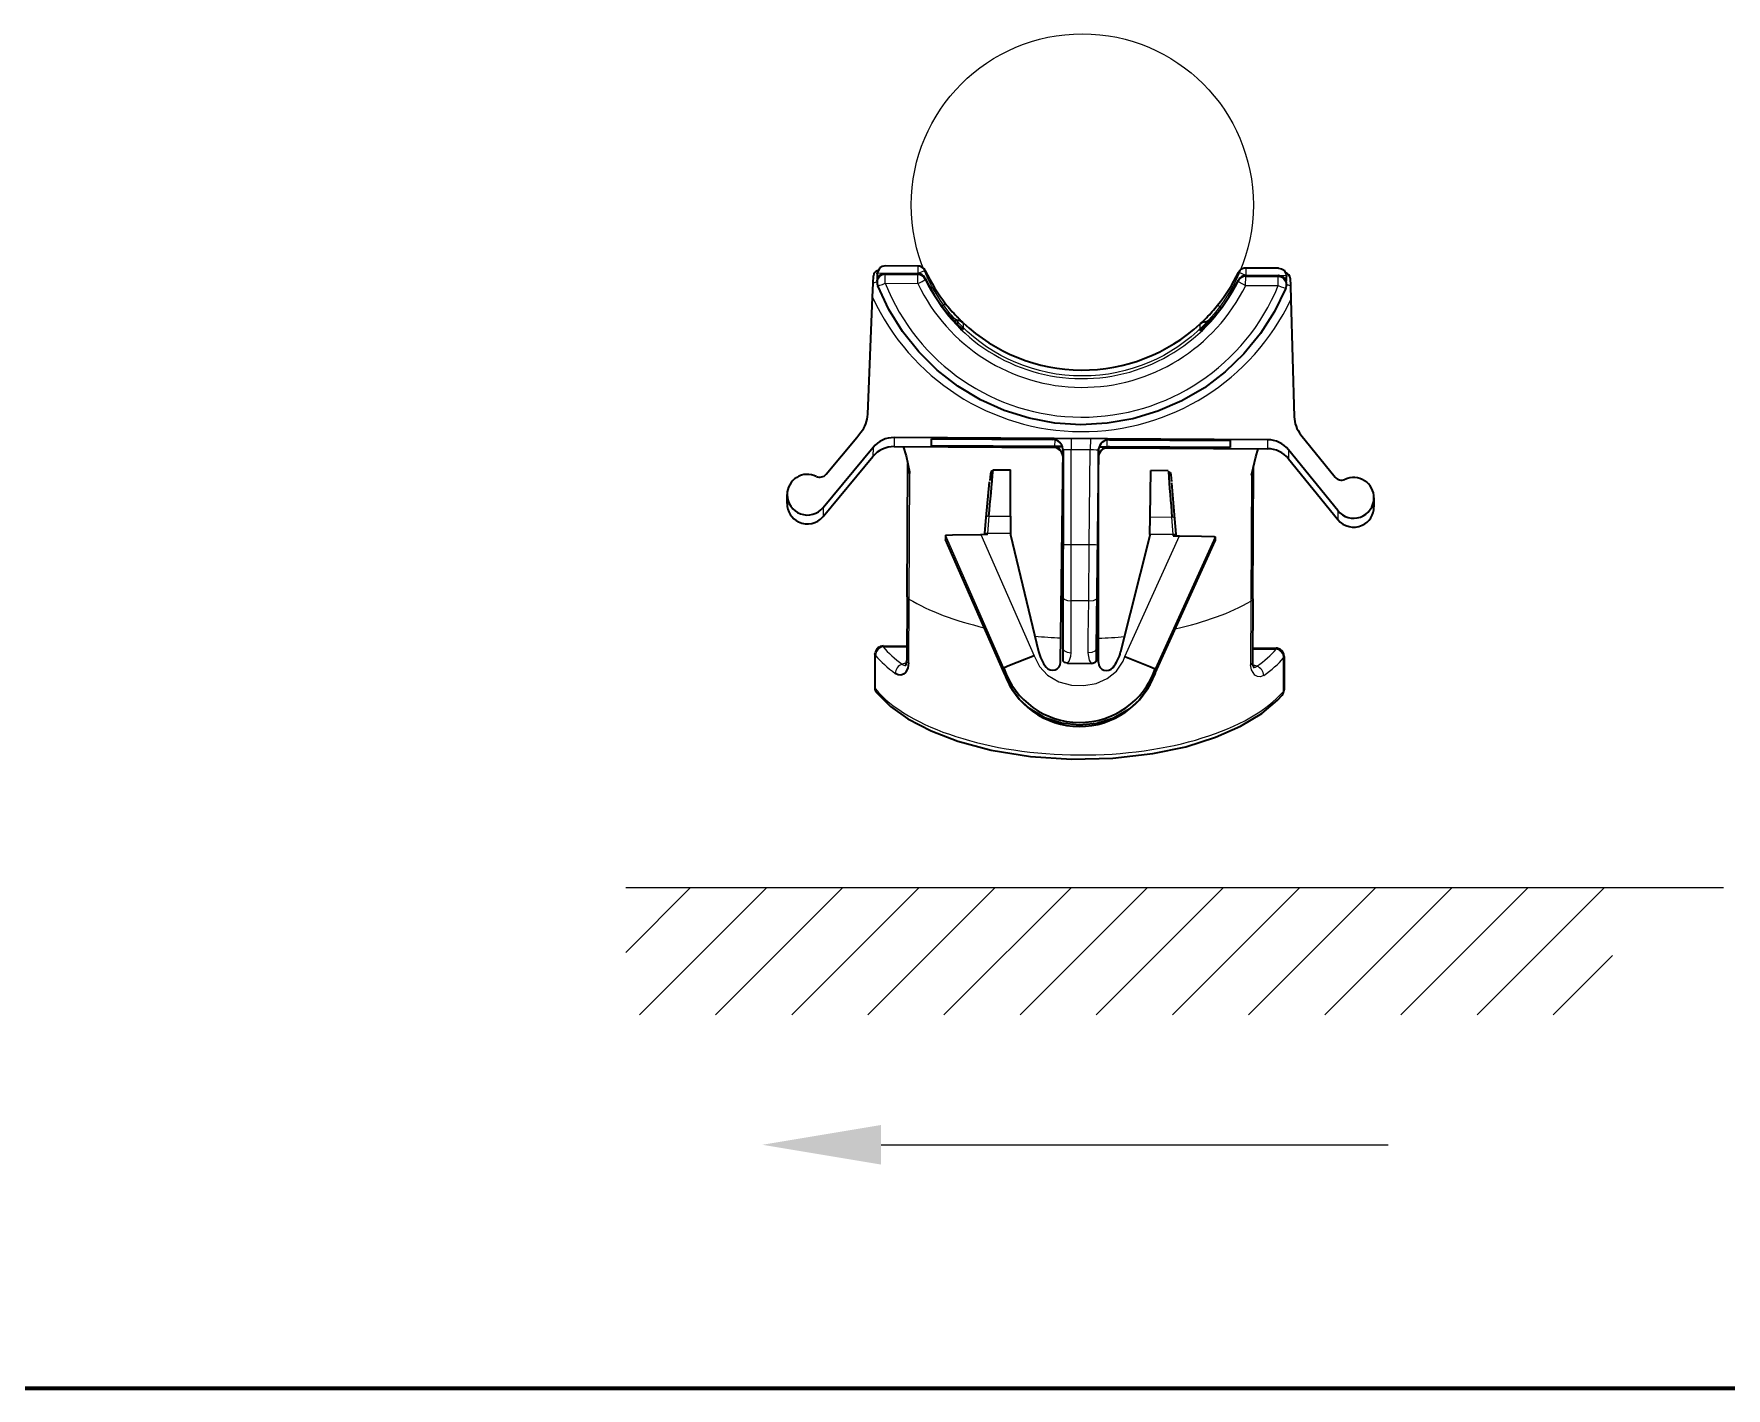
# Model space of a CAD drawing. Header units: inches. Extents: x 47316 to 59086, y 3141 to 11743.
# Drawn here: x 51844.09 to 51893.98, y 5638.03 to 5677.95 of the extents above; entities that cross this region are included whole.
import ezdxf

# ---------------------------------------------------------------- set-up
doc = ezdxf.new("R2010")
doc.units = ezdxf.units.IN
doc.header["$MEASUREMENT"] = 0

msp = doc.modelspace()

# ---------------------------------------------------------------- linework, layer by layer
at = {"color": 0, "lineweight": 35, "ltscale": 0.006971}
for p, q in [((51868.831, 5670.599), (51868.84, 5670.822)), ((51881.125, 5670.75), (51881.131, 5670.527))]:
    msp.add_line(p, q, dxfattribs=at)
at = {"color": 0, "lineweight": 35}
for p, q in [((51868.949, 5670.671), (51868.968, 5670.76)), ((51868.957, 5670.931), (51868.951, 5670.894)), ((51869.024, 5671.051), (51868.957, 5670.931)), ((51868.968, 5670.76), (51869.018, 5670.831)), ((51869.018, 5670.831), (51869.093, 5670.875)), ((51869.1, 5671.096), (51869.024, 5671.051)), ((51869.093, 5670.875), (51869.183, 5670.892)), ((51869.192, 5671.112), (51869.1, 5671.096)), ((51880.777, 5671.045), (51880.868, 5671.028)), ((51880.873, 5670.807), (51880.783, 5670.825)), ((51880.868, 5671.028), (51880.944, 5670.982)), ((51880.947, 5670.761), (51880.873, 5670.807)), ((51880.944, 5670.982), (51881.01, 5670.861)), ((51880.996, 5670.691), (51880.947, 5670.761)), ((51881.01, 5670.861), (51881.015, 5670.824)), ((51869.29, 5669.831), (51868.965, 5670.528)), ((51880.996, 5670.459), (51880.664, 5669.765)), ((51881.014, 5670.601), (51880.996, 5670.691)), ((51869.695, 5669.177), (51869.29, 5669.831)), ((51880.664, 5669.765), (51880.251, 5669.116)), ((51870.175, 5668.575), (51869.695, 5669.177)), ((51880.251, 5669.116), (51879.764, 5668.52)), ((51870.723, 5668.035), (51870.175, 5668.575)), ((51879.764, 5668.52), (51879.21, 5667.985)), ((51871.332, 5667.563), (51870.723, 5668.035)), ((51879.21, 5667.985), (51878.596, 5667.521)), ((51871.992, 5667.167), (51871.332, 5667.563)), ((51878.596, 5667.521), (51877.931, 5667.132)), ((51872.695, 5666.851), (51871.992, 5667.167)), ((51873.431, 5666.622), (51872.695, 5666.851)), ((51877.224, 5666.825), (51876.486, 5666.604)), ((51877.931, 5667.132), (51877.224, 5666.825)), ((51874.188, 5666.48), (51873.431, 5666.622)), ((51874.957, 5666.43), (51874.188, 5666.48)), ((51875.727, 5666.472), (51874.957, 5666.43)), ((51876.486, 5666.604), (51875.727, 5666.472)), ((51869.72, 5665.785), (51869.806, 5665.511)), ((51869.806, 5665.511), (51869.9, 5665.04)), ((51880.03, 5665.146), (51880.11, 5665.481)), ((51880.11, 5665.481), (51880.184, 5665.723)), ((51869.9, 5665.04), (51869.907, 5664.997)), ((51872.289, 5664.98), (51872.27, 5664.789)), ((51872.313, 5665.048), (51872.289, 5664.98)), ((51872.373, 5665.082), (51872.313, 5665.048)), ((51877.525, 5665.052), (51877.585, 5665.017)), ((51877.585, 5665.017), (51877.608, 5664.949)), ((51877.608, 5664.949), (51877.626, 5664.758)), ((51870.962, 5663.171), (51870.963, 5663.172)), ((51870.963, 5663.172), (51870.965, 5663.173)), ((51870.965, 5663.173), (51870.987, 5663.176)), ((51870.987, 5663.176), (51871.172, 5663.185)), ((51871.172, 5663.185), (51872.01, 5663.19)), ((51877.867, 5663.156), (51878.514, 5663.147)), ((51878.514, 5663.147), (51878.88, 5663.132)), ((51878.88, 5663.132), (51878.91, 5663.127)), ((51878.91, 5663.127), (51878.913, 5663.126)), ((51878.913, 5663.126), (51878.914, 5663.126)), ((51878.914, 5663.126), (51878.914, 5663.125)), ((51869.875, 5659.408), (51869.851, 5659.249)), ((51872.853, 5659.331), (51872.689, 5659.26)), ((51873.582, 5659.616), (51872.853, 5659.331)), ((51874.449, 5659.436), (51874.428, 5659.471)), ((51874.468, 5659.422), (51874.449, 5659.436)), ((51874.562, 5659.397), (51874.468, 5659.422)), ((51875.311, 5659.396), (51875.271, 5659.393)), ((51875.374, 5659.422), (51875.311, 5659.396)), ((51875.399, 5659.45), (51875.374, 5659.422)), ((51875.406, 5659.466), (51875.399, 5659.45)), ((51876.253, 5659.6), (51876.986, 5659.305)), ((51876.986, 5659.305), (51877.129, 5659.241)), ((51869.564, 5659.056), (51869.482, 5659.098)), ((51869.644, 5659.048), (51869.564, 5659.056)), ((51869.721, 5659.073), (51869.644, 5659.048)), ((51869.787, 5659.128), (51869.721, 5659.073)), ((51869.851, 5659.249), (51869.787, 5659.128)), ((51872.903, 5658.663), (51872.683, 5659.137)), ((51872.685, 5659.257), (51872.684, 5659.257)), ((51872.689, 5659.26), (51872.685, 5659.257)), ((51877.146, 5659.111), (51876.921, 5658.639)), ((51877.129, 5659.241), (51877.145, 5659.233)), ((51877.145, 5659.233), (51877.147, 5659.231)), ((51868.936, 5658.525), (51869.345, 5658.124)), ((51873.15, 5658.332), (51872.903, 5658.663)), ((51873.444, 5658.06), (51873.15, 5658.332)), ((51876.671, 5658.311), (51876.374, 5658.043)), ((51876.921, 5658.639), (51876.671, 5658.311)), ((51880.291, 5657.922), (51880.754, 5658.313)), ((51880.754, 5658.313), (51880.886, 5658.456)), ((51869.345, 5658.124), (51869.857, 5657.761)), ((51873.893, 5657.792), (51873.444, 5658.06)), ((51874.388, 5657.629), (51873.893, 5657.792)), ((51875.921, 5657.78), (51875.424, 5657.623)), ((51876.374, 5658.043), (51875.921, 5657.78)), ((51879.664, 5657.54), (51880.291, 5657.922)), ((51869.857, 5657.761), (51870.544, 5657.403)), ((51870.544, 5657.403), (51871.326, 5657.104)), ((51874.906, 5657.573), (51874.388, 5657.629)), ((51875.424, 5657.623), (51874.906, 5657.573)), ((51878.925, 5657.215), (51879.664, 5657.54)), ((51871.326, 5657.104), (51872.308, 5656.841)), ((51872.308, 5656.841), (51873.467, 5656.652)), ((51877.081, 5656.735), (51878.046, 5656.938)), ((51878.046, 5656.938), (51878.925, 5657.215)), ((51873.467, 5656.652), (51874.678, 5656.569)), ((51874.678, 5656.569), (51875.897, 5656.597)), ((51875.897, 5656.597), (51877.081, 5656.735))]:
    msp.add_line(p, q, dxfattribs=at)
at = {"color": 0, "lineweight": 35, "ltscale": 0.000637265}
msp.add_line((51868.95, 5670.874), (51868.951, 5670.894), dxfattribs=at)
at = {"color": 0, "lineweight": 35, "ltscale": 0.004156}
for p, q in [((51868.95, 5670.874), (51868.95, 5670.741)), ((51881.015, 5670.671), (51881.015, 5670.804))]:
    msp.add_line(p, q, dxfattribs=at)
at = {"color": 0, "lineweight": 13, "ltscale": 0.037498}
for p, q in [((51870.151, 5670.887), (51868.951, 5670.894)), ((51881.015, 5670.824), (51879.815, 5670.831))]:
    msp.add_line(p, q, dxfattribs=at)
at = {"color": 0, "lineweight": 35, "ltscale": 0.000492249}
msp.add_line((51868.973, 5670.77), (51868.967, 5670.785), dxfattribs=at)
at = {"color": 0, "lineweight": 13, "ltscale": 0.000886536}
msp.add_line((51868.967, 5670.785), (51868.967, 5670.757), dxfattribs=at)
at = {"color": 0, "lineweight": 35, "ltscale": 0.000228151}
for p, q in [((51869.183, 5670.892), (51869.19, 5670.892)), ((51880.783, 5670.825), (51880.775, 5670.825))]:
    msp.add_line(p, q, dxfattribs=at)
at = {"color": 0, "lineweight": 35, "ltscale": 0.030253}
for p, q in [((51869.183, 5670.892), (51870.151, 5670.886)), ((51879.815, 5670.83), (51880.783, 5670.825))]:
    msp.add_line(p, q, dxfattribs=at)
at = {"color": 0, "lineweight": 13, "ltscale": 0.008048}
for p, q in [((51869.189, 5670.599), (51869.19, 5670.856)), ((51870.149, 5670.593), (51870.151, 5670.851)), ((51879.813, 5670.537), (51879.815, 5670.795)), ((51880.774, 5670.532), (51880.775, 5670.789))]:
    msp.add_line(p, q, dxfattribs=at)
at = {"color": 0, "lineweight": 13, "ltscale": 0.030025}
for p, q in [((51870.151, 5670.886), (51869.19, 5670.892)), ((51869.19, 5670.856), (51870.151, 5670.851)), ((51880.775, 5670.825), (51879.815, 5670.83)), ((51879.815, 5670.795), (51880.775, 5670.789)), ((51869.189, 5670.599), (51870.149, 5670.593)), ((51879.813, 5670.537), (51880.774, 5670.532))]:
    msp.add_line(p, q, dxfattribs=at)
at = {"color": 0, "lineweight": 13, "ltscale": 0.001106}
for p, q in [((51869.19, 5670.892), (51869.19, 5670.856)), ((51870.151, 5670.851), (51870.151, 5670.886)), ((51879.815, 5670.795), (51879.815, 5670.83)), ((51880.775, 5670.789), (51880.775, 5670.825))]:
    msp.add_line(p, q, dxfattribs=at)
at = {"color": 0, "lineweight": 35, "ltscale": 0.030053}
for p, q in [((51870.152, 5671.106), (51869.191, 5671.112)), ((51880.778, 5671.045), (51879.816, 5671.05))]:
    msp.add_line(p, q, dxfattribs=at)
at = {"color": 0, "lineweight": 13, "ltscale": 0.006847}
for p, q in [((51870.152, 5671.106), (51870.151, 5670.887)), ((51879.816, 5671.05), (51879.815, 5670.831))]:
    msp.add_line(p, q, dxfattribs=at)
at = {"color": 0, "lineweight": 13}
for p, q in [((51870.345, 5670.967), (51870.151, 5670.887)), ((51870.36, 5670.97), (51870.345, 5670.967)), ((51870.364, 5670.971), (51870.36, 5670.97)), ((51870.367, 5670.97), (51870.364, 5670.971)), ((51870.368, 5670.969), (51870.367, 5670.97)), ((51879.6, 5670.917), (51879.599, 5670.916)), ((51879.602, 5670.917), (51879.6, 5670.917)), ((51879.607, 5670.917), (51879.602, 5670.917)), ((51879.623, 5670.913), (51879.607, 5670.917)), ((51879.815, 5670.831), (51879.623, 5670.913)), ((51879.598, 5670.661), (51879.598, 5670.66)), ((51879.598, 5670.66), (51879.599, 5670.658)), ((51879.599, 5670.658), (51879.613, 5670.647)), ((51879.613, 5670.647), (51879.813, 5670.538)), ((51870.856, 5669.927), (51870.948, 5669.99)), ((51870.948, 5669.99), (51870.963, 5669.997)), ((51870.948, 5669.803), (51871.284, 5669.418)), ((51870.963, 5669.997), (51870.967, 5669.998)), ((51870.967, 5669.998), (51870.969, 5669.997)), ((51879.005, 5669.756), (51878.665, 5669.375)), ((51878.987, 5669.951), (51878.987, 5669.951)), ((51878.987, 5669.951), (51878.99, 5669.951)), ((51878.99, 5669.951), (51878.995, 5669.95)), ((51878.995, 5669.95), (51879.008, 5669.942)), ((51879.008, 5669.942), (51879.1, 5669.879)), ((51871.284, 5669.418), (51871.475, 5669.239)), ((51878.665, 5669.375), (51878.52, 5669.238)), ((51871.475, 5669.239), (51871.479, 5669.235)), ((51871.479, 5669.235), (51871.482, 5669.235)), ((51878.466, 5669.194), (51878.465, 5669.194)), ((51878.467, 5669.195), (51878.466, 5669.194)), ((51878.472, 5669.198), (51878.467, 5669.195)), ((51878.52, 5669.238), (51878.472, 5669.198)), ((51874.114, 5666.007), (51874.113, 5666.007)), ((51874.115, 5666.008), (51874.114, 5666.007)), ((51874.118, 5666.009), (51874.115, 5666.008)), ((51874.158, 5666.012), (51874.118, 5666.009)), ((51874.673, 5666.018), (51874.158, 5666.012)), ((51875.703, 5666.006), (51875.236, 5666.015)), ((51875.786, 5666), (51875.703, 5666.006)), ((51875.795, 5665.998), (51875.786, 5666)), ((51875.796, 5665.997), (51875.795, 5665.998)), ((51874.429, 5661.332), (51874.432, 5661.317)), ((51874.432, 5661.317), (51874.455, 5661.29)), ((51874.455, 5661.29), (51874.483, 5661.273)), ((51874.483, 5661.273), (51874.557, 5661.249)), ((51875.325, 5661.251), (51875.382, 5661.273)), ((51875.382, 5661.273), (51875.415, 5661.299)), ((51875.415, 5661.299), (51875.424, 5661.314)), ((51875.424, 5661.314), (51875.426, 5661.327)), ((51874.557, 5661.249), (51874.669, 5661.238)), ((51875.186, 5661.235), (51875.325, 5661.251)), ((51874.428, 5659.834), (51874.44, 5659.796)), ((51874.44, 5659.796), (51874.473, 5659.762)), ((51875.398, 5659.79), (51875.364, 5659.757)), ((51875.41, 5659.829), (51875.398, 5659.79)), ((51873.582, 5659.616), (51873.736, 5659.298)), ((51873.736, 5659.298), (51873.971, 5659.047)), ((51874.473, 5659.762), (51874.555, 5659.724)), ((51874.555, 5659.724), (51874.667, 5659.71)), ((51874.562, 5659.397), (51874.61, 5659.463)), ((51874.61, 5659.463), (51874.66, 5659.612)), ((51874.66, 5659.612), (51874.667, 5659.71)), ((51875.282, 5659.72), (51875.169, 5659.707)), ((51875.209, 5659.49), (51875.169, 5659.707)), ((51875.271, 5659.393), (51875.209, 5659.49)), ((51875.364, 5659.757), (51875.282, 5659.72)), ((51876.002, 5659.168), (51876.198, 5659.461)), ((51876.198, 5659.461), (51876.253, 5659.6)), ((51879.981, 5659.201), (51879.958, 5659.349)), ((51873.971, 5659.047), (51874.306, 5658.852)), ((51874.306, 5658.852), (51874.683, 5658.751)), ((51875.047, 5658.738), (51875.404, 5658.804)), ((51875.404, 5658.804), (51875.732, 5658.949)), ((51875.732, 5658.949), (51876.002, 5659.168)), ((51880.087, 5659.047), (51879.981, 5659.201)), ((51880.158, 5659.006), (51880.087, 5659.047)), ((51880.237, 5658.994), (51880.158, 5659.006)), ((51880.347, 5659.035), (51880.237, 5658.994)), ((51874.683, 5658.751), (51875.047, 5658.738))]:
    msp.add_line(p, q, dxfattribs=at)
at = {"color": 0, "lineweight": 35, "ltscale": 0.000508824}
msp.add_line((51870.367, 5670.749), (51870.359, 5670.763), dxfattribs=at)
at = {"color": 0, "lineweight": 13, "ltscale": 0.001105}
for p, q in [((51870.366, 5670.713), (51870.367, 5670.749)), ((51879.597, 5670.66), (51879.598, 5670.695))]:
    msp.add_line(p, q, dxfattribs=at)
at = {"color": 0, "lineweight": 35, "ltscale": 0.000636089}
msp.add_line((51881.015, 5670.824), (51881.015, 5670.804), dxfattribs=at)
at = {"color": 0, "lineweight": 35, "ltscale": 0.012722}
msp.add_line((51868.814, 5670.192), (51868.831, 5670.599), dxfattribs=at)
at = {"color": 0, "lineweight": 13, "ltscale": 0.003961}
for p, q in [((51868.949, 5670.645), (51868.831, 5670.599)), ((51881.014, 5670.575), (51881.131, 5670.527))]:
    msp.add_line(p, q, dxfattribs=at)
at = {"color": 0, "lineweight": 35, "ltscale": 0.000337306}
for p, q in [((51868.949, 5670.671), (51868.949, 5670.66)), ((51881.014, 5670.59), (51881.014, 5670.601))]:
    msp.add_line(p, q, dxfattribs=at)
at = {"color": 0, "lineweight": 35, "ltscale": 0.001331}
msp.add_line((51868.949, 5670.66), (51868.949, 5670.617), dxfattribs=at)
at = {"color": 0, "lineweight": 13, "ltscale": 0.00121}
msp.add_line((51868.952, 5670.702), (51868.95, 5670.741), dxfattribs=at)
at = {"color": 0, "lineweight": 35, "ltscale": 2.8661e-05}
msp.add_line((51879.598, 5670.696), (51879.598, 5670.695), dxfattribs=at)
at = {"color": 0, "lineweight": 35, "ltscale": 0.000487148}
msp.add_line((51880.992, 5670.701), (51880.998, 5670.715), dxfattribs=at)
at = {"color": 0, "lineweight": 13, "ltscale": 0.000878525}
msp.add_line((51880.997, 5670.687), (51880.998, 5670.715), dxfattribs=at)
at = {"color": 0, "lineweight": 13, "ltscale": 0.001215}
msp.add_line((51881.015, 5670.671), (51881.011, 5670.632), dxfattribs=at)
at = {"color": 0, "lineweight": 35, "ltscale": 0.000634946}
msp.add_line((51881.014, 5670.548), (51881.013, 5670.527), dxfattribs=at)
at = {"color": 0, "lineweight": 35, "ltscale": 0.001327}
msp.add_line((51881.014, 5670.548), (51881.014, 5670.59), dxfattribs=at)
at = {"color": 0, "lineweight": 35, "ltscale": 0.012735}
msp.add_line((51881.131, 5670.527), (51881.143, 5670.12), dxfattribs=at)
at = {"color": 0, "lineweight": 35, "ltscale": 0.108055}
msp.add_line((51868.674, 5666.737), (51868.814, 5670.192), dxfattribs=at)
at = {"color": 0, "lineweight": 35, "ltscale": 0.023376}
msp.add_line((51878.491, 5669.214), (51879.005, 5669.757), dxfattribs=at)
at = {"color": 0, "lineweight": 35, "ltscale": 0.108043}
msp.add_line((51881.143, 5670.12), (51881.244, 5666.664), dxfattribs=at)
at = {"color": 0, "lineweight": 13, "ltscale": 0.009345}
msp.add_line((51871.316, 5669.503), (51871.063, 5669.662), dxfattribs=at)
at = {"color": 0, "lineweight": 35, "ltscale": 0.003667}
for p, q in [((51871.202, 5669.504), (51871.319, 5669.503)), ((51878.63, 5669.461), (51878.748, 5669.46))]:
    msp.add_line(p, q, dxfattribs=at)
at = {"color": 0, "lineweight": 13, "ltscale": 0.003759}
msp.add_line((51871.319, 5669.503), (51871.319, 5669.383), dxfattribs=at)
at = {"color": 0, "lineweight": 13, "ltscale": 0.006339}
for p, q in [((51871.483, 5669.438), (51871.482, 5669.235)), ((51878.466, 5669.397), (51878.465, 5669.194))]:
    msp.add_line(p, q, dxfattribs=at)
at = {"color": 0, "lineweight": 13, "ltscale": 0.00376}
msp.add_line((51878.63, 5669.461), (51878.63, 5669.34), dxfattribs=at)
at = {"color": 0, "lineweight": 35, "ltscale": 0.072079}
for p, q in [((51868.827, 5665.762), (51867.356, 5663.985)), ((51882.529, 5663.897), (51881.079, 5665.691))]:
    msp.add_line(p, q, dxfattribs=at)
at = {"color": 0, "lineweight": 35, "ltscale": 0.044099}
msp.add_line((51867.446, 5664.971), (51868.346, 5666.058), dxfattribs=at)
at = {"color": 0, "lineweight": 35, "ltscale": 0.006213}
msp.add_line((51868.346, 5666.058), (51868.472, 5666.211), dxfattribs=at)
at = {"color": 0, "lineweight": 13, "ltscale": 0.008299}
for p, q in [((51868.827, 5665.762), (51868.826, 5665.496)), ((51881.079, 5665.691), (51881.077, 5665.425))]:
    msp.add_line(p, q, dxfattribs=at)
at = {"color": 0, "lineweight": 13, "ltscale": 0.008311}
for p, q in [((51869.448, 5666.052), (51869.447, 5665.786)), ((51880.462, 5665.988), (51880.46, 5665.722))]:
    msp.add_line(p, q, dxfattribs=at)
at = {"color": 0, "lineweight": 35, "ltscale": 0.149036}
for p, q in [((51869.447, 5665.786), (51874.216, 5665.758)), ((51875.691, 5665.75), (51880.46, 5665.722))]:
    msp.add_line(p, q, dxfattribs=at)
at = {"color": 0, "lineweight": 35, "ltscale": 0.344176}
msp.add_line((51880.462, 5665.988), (51869.448, 5666.052), dxfattribs=at)
at = {"color": 0, "lineweight": 35, "ltscale": 0.006544}
for p, q in [((51870.554, 5665.808), (51870.555, 5666.017)), ((51879.355, 5665.966), (51879.353, 5665.757))]:
    msp.add_line(p, q, dxfattribs=at)
at = {"color": 0, "lineweight": 35, "ltscale": 0.113654}
msp.add_line((51874.19, 5665.787), (51870.554, 5665.808), dxfattribs=at)
at = {"color": 0, "lineweight": 35, "ltscale": 0.111205}
for p, q in [((51870.555, 5666.017), (51874.113, 5665.996)), ((51879.353, 5665.757), (51875.795, 5665.777)), ((51875.796, 5665.987), (51879.355, 5665.966))]:
    msp.add_line(p, q, dxfattribs=at)
at = {"color": 0, "lineweight": 13, "ltscale": 0.000325775}
for p, q in [((51874.112, 5665.787), (51874.112, 5665.777)), ((51874.113, 5666.007), (51874.113, 5665.996)), ((51875.795, 5665.767), (51875.795, 5665.777)), ((51875.796, 5665.987), (51875.796, 5665.997))]:
    msp.add_line(p, q, dxfattribs=at)
at = {"color": 0, "lineweight": 35, "ltscale": 0.002448}
msp.add_line((51874.112, 5665.787), (51874.19, 5665.787), dxfattribs=at)
at = {"color": 0, "lineweight": 13, "ltscale": 0.006232}
for p, q in [((51874.19, 5665.787), (51874.193, 5665.986)), ((51875.717, 5665.977), (51875.717, 5665.778))]:
    msp.add_line(p, q, dxfattribs=at)
at = {"color": 0, "lineweight": 35, "ltscale": 0.005739}
for p, q in [((51874.374, 5665.788), (51874.19, 5665.787)), ((51874.19, 5665.787), (51874.374, 5665.788))]:
    msp.add_line(p, q, dxfattribs=at)
at = {"color": 0, "lineweight": 13, "ltscale": 0.000304417}
for p, q in [((51874.19, 5665.777), (51874.19, 5665.787)), ((51875.717, 5665.778), (51875.716, 5665.768))]:
    msp.add_line(p, q, dxfattribs=at)
at = {"color": 0, "lineweight": 35, "ltscale": 0.00111}
msp.add_line((51874.41, 5665.789), (51874.374, 5665.788), dxfattribs=at)
at = {"color": 0, "lineweight": 13, "ltscale": 0.010206}
for p, q in [((51874.673, 5666.018), (51874.672, 5665.692)), ((51875.236, 5666.015), (51875.234, 5665.688))]:
    msp.add_line(p, q, dxfattribs=at)
at = {"color": 0, "lineweight": 13, "ltscale": 0.017589}
for p, q in [((51875.236, 5666.015), (51874.673, 5666.018)), ((51875.234, 5665.688), (51874.672, 5665.692))]:
    msp.add_line(p, q, dxfattribs=at)
at = {"color": 0, "lineweight": 35, "ltscale": 0.050312}
msp.add_line((51881.439, 5666.136), (51882.452, 5664.884), dxfattribs=at)
at = {"color": 0, "lineweight": 35, "ltscale": 0.072019}
for p, q in [((51867.355, 5663.722), (51868.826, 5665.496)), ((51881.077, 5665.425), (51882.528, 5663.634))]:
    msp.add_line(p, q, dxfattribs=at)
at = {"color": 0, "lineweight": 35, "ltscale": 0.122401}
msp.add_line((51869.833, 5661.36), (51869.855, 5665.277), dxfattribs=at)
at = {"color": 0, "lineweight": 35, "ltscale": 0.196461}
msp.add_line((51874.359, 5659.427), (51874.429, 5665.713), dxfattribs=at)
at = {"color": 0, "lineweight": 35, "ltscale": 0.182573}
msp.add_line((51874.431, 5665.677), (51874.428, 5659.834), dxfattribs=at)
at = {"color": 0, "lineweight": 13, "ltscale": 0.087512}
for p, q in [((51874.43, 5662.886), (51874.432, 5665.687)), ((51875.443, 5662.881), (51875.474, 5665.681))]:
    msp.add_line(p, q, dxfattribs=at)
at = {"color": 0, "lineweight": 13, "ltscale": 0.000522232}
for p, q in [((51874.432, 5665.687), (51874.431, 5665.67)), ((51875.474, 5665.664), (51875.474, 5665.681))]:
    msp.add_line(p, q, dxfattribs=at)
at = {"color": 0, "lineweight": 13, "ltscale": 0.087511}
for p, q in [((51874.67, 5662.891), (51874.672, 5665.692)), ((51875.204, 5662.888), (51875.234, 5665.688))]:
    msp.add_line(p, q, dxfattribs=at)
at = {"color": 0, "lineweight": 35, "ltscale": 0.182572}
msp.add_line((51875.474, 5665.671), (51875.41, 5659.829), dxfattribs=at)
at = {"color": 0, "lineweight": 35, "ltscale": 0.19646}
msp.add_line((51875.474, 5659.421), (51875.478, 5665.707), dxfattribs=at)
at = {"color": 0, "lineweight": 13, "ltscale": 0.115887}
for p, q in [((51869.907, 5664.997), (51869.886, 5661.289)), ((51879.99, 5664.939), (51879.969, 5661.23))]:
    msp.add_line(p, q, dxfattribs=at)
at = {"color": 0, "lineweight": 35, "ltscale": 0.015989}
msp.add_line((51872.367, 5665.103), (51872.879, 5665.1), dxfattribs=at)
at = {"color": 0, "lineweight": 35, "ltscale": 0.042703}
for p, q in [((51872.884, 5663.734), (51872.879, 5665.1)), ((51876.999, 5663.71), (51877.02, 5665.076))]:
    msp.add_line(p, q, dxfattribs=at)
at = {"color": 0, "lineweight": 35, "ltscale": 0.01599}
msp.add_line((51877.532, 5665.074), (51877.02, 5665.077), dxfattribs=at)
at = {"color": 0, "lineweight": 35, "ltscale": 0.006598}
msp.add_line((51879.99, 5664.939), (51880.03, 5665.146), dxfattribs=at)
at = {"color": 0, "lineweight": 35, "ltscale": 0.122277}
msp.add_line((51880.023, 5661.301), (51880.045, 5665.214), dxfattribs=at)
at = {"color": 0, "lineweight": 35, "ltscale": 0.008239}
for p, q in [((51866.293, 5664.108), (51866.294, 5664.372)), ((51883.596, 5664.271), (51883.594, 5664.008))]:
    msp.add_line(p, q, dxfattribs=at)
at = {"color": 0, "lineweight": 35, "ltscale": 0.033154}
msp.add_line((51872.164, 5663.692), (51872.266, 5664.748), dxfattribs=at)
at = {"color": 0, "lineweight": 35, "ltscale": 0.033163}
msp.add_line((51877.629, 5664.718), (51877.719, 5663.66), dxfattribs=at)
at = {"color": 0, "lineweight": 13, "ltscale": 0.008222}
for p, q in [((51867.356, 5663.985), (51867.355, 5663.722)), ((51882.529, 5663.897), (51882.528, 5663.634))]:
    msp.add_line(p, q, dxfattribs=at)
at = {"color": 0, "lineweight": 35, "ltscale": 0.014477}
for p, q in [((51872.12, 5663.231), (51872.164, 5663.692)), ((51877.719, 5663.66), (51877.757, 5663.199))]:
    msp.add_line(p, q, dxfattribs=at)
at = {"color": 0, "lineweight": 13, "ltscale": 0.016074}
for p, q in [((51872.244, 5663.738), (51872.2, 5663.225)), ((51877.677, 5663.193), (51877.64, 5663.706))]:
    msp.add_line(p, q, dxfattribs=at)
at = {"color": 0, "lineweight": 13, "ltscale": 0.020003}
for p, q in [((51872.244, 5663.738), (51872.884, 5663.734)), ((51876.999, 5663.71), (51877.64, 5663.706))]:
    msp.add_line(p, q, dxfattribs=at)
at = {"color": 0, "lineweight": 35, "ltscale": 0.016024}
for p, q in [((51872.884, 5663.734), (51872.885, 5663.221)), ((51876.992, 5663.197), (51876.999, 5663.71))]:
    msp.add_line(p, q, dxfattribs=at)
at = {"color": 0, "lineweight": 35, "ltscale": 0.003772}
for p, q in [((51870.962, 5663.171), (51870.962, 5663.051)), ((51878.914, 5663.125), (51878.914, 5663.004))]:
    msp.add_line(p, q, dxfattribs=at)
at = {"color": 0, "lineweight": 13, "ltscale": 0.133646}
for p, q in [((51872.684, 5659.257), (51870.962, 5663.171)), ((51878.914, 5663.125), (51877.147, 5659.231))]:
    msp.add_line(p, q, dxfattribs=at)
at = {"color": 0, "lineweight": 13, "ltscale": 0.133596}
for p, q in [((51870.962, 5663.051), (51872.684, 5659.138)), ((51877.146, 5659.112), (51878.914, 5663.004))]:
    msp.add_line(p, q, dxfattribs=at)
at = {"color": 0, "lineweight": 35, "ltscale": 0.133598}
msp.add_line((51872.684, 5659.137), (51870.962, 5663.05), dxfattribs=at)
at = {"color": 0, "lineweight": 35, "ltscale": 0.005825}
for p, q in [((51872.196, 5663.189), (51872.01, 5663.19)), ((51877.68, 5663.157), (51877.867, 5663.156))]:
    msp.add_line(p, q, dxfattribs=at)
at = {"color": 0, "lineweight": 13, "ltscale": 0.122034}
for p, q in [((51872.01, 5663.19), (51873.582, 5659.616)), ((51876.253, 5659.6), (51877.867, 5663.156))]:
    msp.add_line(p, q, dxfattribs=at)
at = {"color": 0, "lineweight": 35, "ltscale": 0.001373}
for p, q in [((51872.116, 5663.187), (51872.12, 5663.231)), ((51877.757, 5663.199), (51877.761, 5663.155))]:
    msp.add_line(p, q, dxfattribs=at)
at = {"color": 0, "lineweight": 13, "ltscale": 0.001132}
for p, q in [((51872.2, 5663.225), (51872.196, 5663.189)), ((51877.68, 5663.157), (51877.677, 5663.193))]:
    msp.add_line(p, q, dxfattribs=at)
at = {"color": 0, "lineweight": 13, "ltscale": 0.021418}
for p, q in [((51872.885, 5663.221), (51872.2, 5663.225)), ((51877.677, 5663.193), (51876.992, 5663.197))]:
    msp.add_line(p, q, dxfattribs=at)
at = {"color": 0, "lineweight": 35, "ltscale": 0.001128}
for p, q in [((51872.885, 5663.221), (51872.885, 5663.185)), ((51876.992, 5663.197), (51876.991, 5663.161))]:
    msp.add_line(p, q, dxfattribs=at)
at = {"color": 0, "lineweight": 35, "ltscale": 0.110492}
for p, q in [((51872.885, 5663.185), (51873.709, 5659.747)), ((51876.991, 5663.161), (51876.128, 5659.733))]:
    msp.add_line(p, q, dxfattribs=at)
at = {"color": 0, "lineweight": 13, "ltscale": 0.048563}
for p, q in [((51874.429, 5661.332), (51874.43, 5662.886)), ((51875.426, 5661.327), (51875.443, 5662.881))]:
    msp.add_line(p, q, dxfattribs=at)
at = {"color": 0, "lineweight": 13, "ltscale": 0.051663}
for p, q in [((51874.669, 5661.238), (51874.67, 5662.891)), ((51875.186, 5661.235), (51875.204, 5662.888))]:
    msp.add_line(p, q, dxfattribs=at)
at = {"color": 0, "lineweight": 13, "ltscale": 0.016673}
msp.add_line((51875.204, 5662.888), (51874.67, 5662.891), dxfattribs=at)
at = {"color": 0, "lineweight": 35, "ltscale": 0.133597}
msp.add_line((51877.146, 5659.111), (51878.913, 5663.004), dxfattribs=at)
at = {"color": 0, "lineweight": 35, "ltscale": 0.058783}
for p, q in [((51869.833, 5661.36), (51869.822, 5659.479)), ((51880.023, 5661.301), (51880.012, 5659.42))]:
    msp.add_line(p, q, dxfattribs=at)
at = {"color": 0, "lineweight": 13, "ltscale": 0.058783}
for p, q in [((51869.886, 5661.289), (51869.875, 5659.408)), ((51879.969, 5661.23), (51879.958, 5659.349))]:
    msp.add_line(p, q, dxfattribs=at)
at = {"color": 0, "lineweight": 13, "ltscale": 0.020581}
for p, q in [((51874.429, 5660.674), (51874.429, 5661.332)), ((51875.419, 5660.668), (51875.426, 5661.327))]:
    msp.add_line(p, q, dxfattribs=at)
at = {"color": 0, "lineweight": 13, "ltscale": 0.033016}
for p, q in [((51874.668, 5660.182), (51874.669, 5661.238)), ((51875.174, 5660.179), (51875.186, 5661.235))]:
    msp.add_line(p, q, dxfattribs=at)
at = {"color": 0, "lineweight": 13, "ltscale": 0.016167}
msp.add_line((51875.186, 5661.235), (51874.669, 5661.238), dxfattribs=at)
at = {"color": 0, "lineweight": 13, "ltscale": 0.02623}
for p, q in [((51874.428, 5659.834), (51874.429, 5660.674)), ((51875.41, 5659.829), (51875.419, 5660.668))]:
    msp.add_line(p, q, dxfattribs=at)
at = {"color": 0, "lineweight": 13, "ltscale": 0.000877762}
for p, q in [((51869.127, 5659.881), (51869.127, 5659.909)), ((51880.712, 5659.814), (51880.712, 5659.842))]:
    msp.add_line(p, q, dxfattribs=at)
at = {"color": 0, "lineweight": 35, "ltscale": 0.021802}
for p, q in [((51869.127, 5659.909), (51869.824, 5659.905)), ((51880.014, 5659.846), (51880.712, 5659.842))]:
    msp.add_line(p, q, dxfattribs=at)
at = {"color": 0, "lineweight": 13, "ltscale": 0.021802}
for p, q in [((51869.127, 5659.881), (51869.824, 5659.877)), ((51880.014, 5659.818), (51880.712, 5659.814))]:
    msp.add_line(p, q, dxfattribs=at)
at = {"color": 0, "lineweight": 35, "ltscale": 0.011343}
for p, q in [((51874.428, 5659.834), (51874.428, 5659.471)), ((51875.41, 5659.829), (51875.406, 5659.466))]:
    msp.add_line(p, q, dxfattribs=at)
at = {"color": 0, "lineweight": 13, "ltscale": 0.01475}
for p, q in [((51874.667, 5659.71), (51874.668, 5660.182)), ((51875.169, 5659.707), (51875.174, 5660.179))]:
    msp.add_line(p, q, dxfattribs=at)
at = {"color": 0, "lineweight": 35, "ltscale": 0.030903}
for p, q in [((51868.885, 5659.67), (51868.88, 5658.682)), ((51880.95, 5659.601), (51880.945, 5658.612))]:
    msp.add_line(p, q, dxfattribs=at)
at = {"color": 0, "lineweight": 35, "ltscale": 0.001131}
msp.add_line((51868.885, 5659.67), (51868.888, 5659.707), dxfattribs=at)
at = {"color": 0, "lineweight": 13, "ltscale": 0.030903}
for p, q in [((51868.897, 5658.64), (51868.902, 5659.628)), ((51880.927, 5658.57), (51880.933, 5659.559))]:
    msp.add_line(p, q, dxfattribs=at)
at = {"color": 0, "lineweight": 35, "ltscale": 0.004709}
msp.add_line((51869.79, 5659.332), (51869.822, 5659.479), dxfattribs=at)
at = {"color": 0, "lineweight": 35, "ltscale": 0.022179}
msp.add_line((51874.562, 5659.397), (51875.271, 5659.393), dxfattribs=at)
at = {"color": 0, "lineweight": 35, "ltscale": 0.003716}
for p, q in [((51872.684, 5659.257), (51872.684, 5659.138)), ((51877.147, 5659.231), (51877.146, 5659.112))]:
    msp.add_line(p, q, dxfattribs=at)
at = {"color": 0}
for p, q in [((51861.536, 5650.876, 0), (51863.448, 5652.788, 0)), ((51861.536, 5652.788, 0), (51893.902, 5652.788, 0)), ((51861.939, 5649.034, 0), (51865.693, 5652.788, 0)), ((51864.184, 5649.034, 0), (51867.938, 5652.788, 0)), ((51866.429, 5649.034, 0), (51870.184, 5652.788, 0)), ((51868.674, 5649.034, 0), (51872.429, 5652.788, 0)), ((51870.919, 5649.034, 0), (51874.674, 5652.788, 0)), ((51873.164, 5649.034, 0), (51876.919, 5652.788, 0)), ((51875.409, 5649.034, 0), (51879.164, 5652.788, 0)), ((51877.654, 5649.034, 0), (51881.409, 5652.788, 0)), ((51879.899, 5649.034, 0), (51883.654, 5652.788, 0)), ((51882.144, 5649.034, 0), (51885.899, 5652.788, 0)), ((51884.389, 5649.034, 0), (51888.144, 5652.788, 0)), ((51886.635, 5649.034, 0), (51890.389, 5652.788, 0)), ((51888.88, 5649.034, 0), (51890.625, 5650.779, 0))]:
    msp.add_line(p, q, dxfattribs=at)
msp.add_line((51869.064, 5645.203), (51884.012, 5645.203))
at = {"lineweight": 70}
msp.add_line((50267.929, 5638.029), (54983.929, 5638.029), dxfattribs=at)
at = {"color": 0}
msp.add_circle((51874.997, 5672.91), 5.043, dxfattribs=at)
at = {"color": 0, "lineweight": 35}
for centre, radius, start, end in [((51869.002, 5670.814), 0.162, 101.829, 177.3427), ((51869.191, 5670.873), 0.241, 179.7394, 201.4259), ((51870.15, 5670.646), 0.24, 29.2427, 89.6681), ((51870.151, 5670.866), 0.24, 41.4033, 89.6683), ((51874.983, 5672.937), 5.109, 205.3569, 217.8312), ((51874.994, 5673.158), 5.118, 205.3238, 218.1396), ((51874.998, 5673.158), 5.118, 321.1966, 334.0124), ((51879.813, 5670.59), 0.24, 89.6681, 153.7641), ((51879.815, 5670.81), 0.24, 89.6679, 137.9329), ((51880.963, 5670.745), 0.162, 1.983, 77.7133), ((51880.776, 5670.806), 0.24, 337.8831, 359.6673), ((51869.2, 5670.619), 0.252, 180.3721, 201.12), ((51875.007, 5672.937), 5.109, 321.4961, 333.9792), ((51880.735, 5670.559), 0.28, 338.8816, 353.4095), ((51874.195, 5672.29), 4.089, 217.4386, 227.9115), ((51874.919, 5673.098), 5.022, 218.1234, 223.7355), ((51875.089, 5673.082), 4.999, 315.5871, 321.2265), ((51874.809, 5672.99), 4.868, 223.7217, 226.6142), ((51871.318, 5669.263), 0.24, 46.6683, 89.667), ((51874.996, 5673.162), 5.12, 226.6672, 269.6681), ((51874.996, 5673.162), 5.12, 269.6681, 312.669), ((51878.629, 5669.221), 0.24, 89.6692, 132.6679), ((51875.169, 5673), 4.885, 312.7396, 315.6192), ((51867.794, 5666.773), 0.88, 320.3795, 357.6701), ((51882.124, 5666.69), 0.88, 181.6661, 218.9567), ((51869.442, 5664.985), 0.8, 89.66, 140.3279), ((51869.444, 5665.252), 0.8, 89.6708, 140.3815), ((51874.113, 5665.458), 0.317, 8.6091, 81.135), ((51874.114, 5665.469), 0.317, 9.4757, 76.0671), ((51874.107, 5665.673), 0.325, 359.4055, 74.782), ((51875.799, 5665.664), 0.325, 104.5545, 179.9303), ((51875.789, 5665.459), 0.317, 103.2579, 169.8316), ((51875.79, 5665.448), 0.317, 98.2011, 170.7154), ((51875.727, 5671.075), 5.297, 267.5151, 269.89), ((51875.794, 5665.667), 0.32, 89.668, 103.8408), ((51880.457, 5665.188), 0.8, 38.9547, 89.6654), ((51880.456, 5664.922), 0.8, 39.0083, 89.6762), ((51866.894, 5664.368), 0.6, 64.1453, 179.6865), ((51867.261, 5665.124), 0.24, 244.1358, 320.3839), ((51699.88, 5679.972), 173.127, 354.61945, 355.07329), ((52043.973, 5677.452), 166.9, 184.26189, 184.7242), ((51882.638, 5665.035), 0.24, 218.9523, 295.2004), ((51882.996, 5664.275), 0.6, 359.6497, 115.1909), ((51866.895, 5664.368), 0.6, 179.6632, 320.3761), ((51882.996, 5664.275), 0.6, 218.9523, 359.6653), ((51866.892, 5664.105), 0.599, 179.6836, 244.1849), ((51882.995, 5664.011), 0.599, 295.1513, 359.6526), ((51866.893, 5664.106), 0.6, 244.1616, 320.3208), ((51882.994, 5664.012), 0.6, 219.0154, 295.1746), ((51869.125, 5659.669), 0.24, 89.6681, 171.0195), ((51880.71, 5659.602), 0.24, 76.8227, 89.6586), ((51880.71, 5659.602), 0.24, 359.6681, 76.819), ((51874.92, 5660.037), 1.245, 193.4778, 217.1736), ((51874.119, 5659.43), 0.24, 217.1732, 359.3605), ((51875.714, 5659.42), 0.24, 179.9758, 322.1629), ((51874.92, 5660.037), 1.245, 322.1627, 345.8584), ((51880.281, 5659.414), 0.269, 178.7444, 216.2427), ((51874.919, 5659.894), 2.36, 198.6956, 340.6407), ((51874.92, 5660.012), 2.36, 198.68, 340.6562), ((51869.12, 5658.68), 0.24, 179.6681, 220.14), ((51880.705, 5658.613), 0.24, 319.1962, 359.6681)]:
    msp.add_arc(centre, radius, start, end, dxfattribs=at)
at = {"color": 0, "lineweight": 13}
for centre, radius, start, end in [((51869.188, 5670.616), 0.24, 89.7462, 179.7736), ((51870.15, 5670.646), 0.24, 25.335, 89.6749), ((51870.149, 5670.611), 0.24, 25.3468, 89.6672), ((51874.983, 5672.937), 5.109, 205.3583, 217.8328), ((51879.813, 5670.555), 0.24, 89.6602, 153.9982), ((51879.813, 5670.59), 0.24, 89.6613, 154.0012), ((51880.774, 5670.55), 0.239, 45.3989, 89.6679), ((51874.995, 5672.896), 5.365, 205.4174, 333.9188), ((51874.992, 5672.91), 5.121, 205.3968, 269.6959), ((51874.997, 5672.91), 5.121, 269.6403, 333.9394), ((51875.006, 5672.937), 5.109, 321.5034, 333.9779), ((51880.773, 5670.549), 0.241, 359.7777, 45.4936), ((51874.995, 5673.025), 6.799, 204.6253, 334.7126), ((51876.196, 5673.724), 4.91, 299.7574, 303.3029), ((51874.11, 5665.457), 0.32, 8.8923, 89.677), ((51874.164, 5665.999), 0.229, 256.9355, 271.5913), ((51875.794, 5665.677), 0.32, 89.6569, 179.3567), ((51875.746, 5665.991), 0.23, 267.7604, 282.3906), ((51878.96, 5665.276), 1.085, 341.8743, 355.8953), ((51874.599, 5659.607), 3.285, 88.7621, 92.95), ((51875.236, 5659.603), 3.286, 86.3864, 90.5741), ((51869.775, 5659.468), 0.133, 227.6182, 278.0138), ((51880.06, 5659.436), 0.154, 264.8081, 304.553)]:
    msp.add_arc(centre, radius, start, end, dxfattribs=at)
at = {"color": 0, "lineweight": 35}
for centre, major_axis, ratio, start_param, end_param in [((51870.151, 5670.866), (0.24, -0.001), 0.999993, 0.447638, 0.728428), ((51879.815, 5670.81), (-0.24, 0.001), 0.999993, 5.554583, 5.835373), ((51874.11, 5665.467), (-0.32, 0.002), 0.999657, 4.464945, 4.712389), ((51874.111, 5665.677), (0.32, -0.002), 0.999657, 1.323352, 1.570796), ((51875.793, 5665.457), (-0.32, 0.002), 0.999657, 4.712389, 4.959833)]:
    msp.add_ellipse(centre, major_axis=major_axis, ratio=ratio, start_param=start_param, end_param=end_param, dxfattribs=at)
at = {"color": 0, "lineweight": 13}
for centre, major_axis, ratio, start_param, end_param in [((51869.189, 5670.616), (0.223, 0.088), 0.068407, 3.129402, 4.684947), ((51874.995, 5672.881), (6.24, -0.037), 0.998139, 3.522639, 5.902328), ((51870.15, 5670.611), (-0.217, -0.103), 0.066432, 1.53885, 3.127402), ((51880.774, 5670.549), (-0.222, 0.091), 0.068407, 1.598238, 3.153783), ((51871.317, 5669.06), (0.24, -0.001), 0.99958, 0.820289, 0.997663), ((51878.628, 5669.018), (0.24, -0.001), 0.99958, 2.147068, 2.321303), ((51874.112, 5665.687), (-0.32, 0.002), 0.999657, 3.146829, 4.712389), ((51875.793, 5665.447), (0.32, -0.002), 0.999657, 1.570796, 2.980628), ((51874.672, 5665.687), (-0.24, 0), 0.020942, 4.712279, 6.283048), ((51875.234, 5665.683), (-0.24, 0.003), 0.020942, 3.14173, 4.712499), ((51872.243, 5663.685), (0.0796, -0.0076), 0.656902, 1.629497, 3.144619), ((51877.639, 5663.654), (0.0797, 0.0067), 0.656902, 6.280159, 7.795281), ((51872.2, 5663.224), (0.0796, -0.0074), 0.017386, 1.572318, 3.143874), ((51877.677, 5663.192), (-0.0797, -0.0065), 0.017386, 3.139311, 4.710868), ((51870.073, 5661.359), (-0.24, 0.001), 0.469472, 0, 0.679244), ((51874.938, 5663.171), (6.48, -0.038), 0.469472, 3.820837, 4.262945), ((51879.783, 5661.302), (-0.24, 0.001), 0.469472, 2.462348, 3.141592), ((51874.938, 5663.171), (6.48, -0.038), 0.469472, 5.161833, 5.603941), ((51869.125, 5659.669), (0.183, 0.155), 0.819653, 0.960578, 2.531374), ((51874.925, 5660.937), (-6.24, 0.036), 0.469472, 0.380942, 0.576635), ((51874.938, 5663.171), (6.48, -0.038), 0.469472, 4.507186, 4.626847), ((51874.938, 5663.171), (6.48, -0.038), 0.469472, 4.797931, 4.917592), ((51874.925, 5660.937), (-6.24, 0.036), 0.469472, 2.564958, 2.760651), ((51880.71, 5659.602), (-0.182, 0.157), 0.819653, 3.751811, 5.322608), ((51869.125, 5659.669), (-0.24, 0.001), 0.469472, 6.283185, 6.664127), ((51874.924, 5660.725), (-6.48, 0.038), 0.469472, 0.380942, 0.576635), ((51869.684, 5659.158), (0.142, 0.194), 0.740177, 0.772866, 2.343662), ((51870.06, 5659.124), (-0.64, 0.004), 0.469472, 5.1068, 5.340329), ((51870.062, 5659.478), (-0.24, 0.001), 0.469472, 6.28316, 6.962429), ((51879.772, 5659.421), (-0.24, 0.001), 0.469472, 2.462348, 3.141592), ((51879.77, 5659.068), (-0.64, 0.004), 0.469472, 4.084449, 4.310995), ((51880.146, 5659.097), (-0.139, 0.195), 0.740177, 3.939523, 5.510319), ((51874.924, 5660.725), (-6.48, 0.038), 0.469472, 2.564958, 2.760651), ((51880.71, 5659.602), (-0.24, 0.001), 0.469472, 2.760651, 3.141593), ((51869.12, 5658.68), (0.24, -0.001), 0.469472, 3.141593, 3.522534), ((51869.12, 5658.68), (-0.183, -0.155), 0.819653, 5.672967, 6.283281), ((51874.918, 5659.736), (6.48, -0.038), 0.469472, 3.522534, 5.902244), ((51880.705, 5658.613), (0.182, -0.157), 0.819653, 6.28309, 6.893404), ((51880.705, 5658.613), (0.24, -0.001), 0.469472, 5.902244, 6.283185)]:
    msp.add_ellipse(centre, major_axis=major_axis, ratio=ratio, start_param=start_param, end_param=end_param, dxfattribs=at)
msp.add_solid([(51869.064, 5644.62), (51865.564, 5645.203), (51869.064, 5645.787)])

doc.saveas('drawing.dxf')
